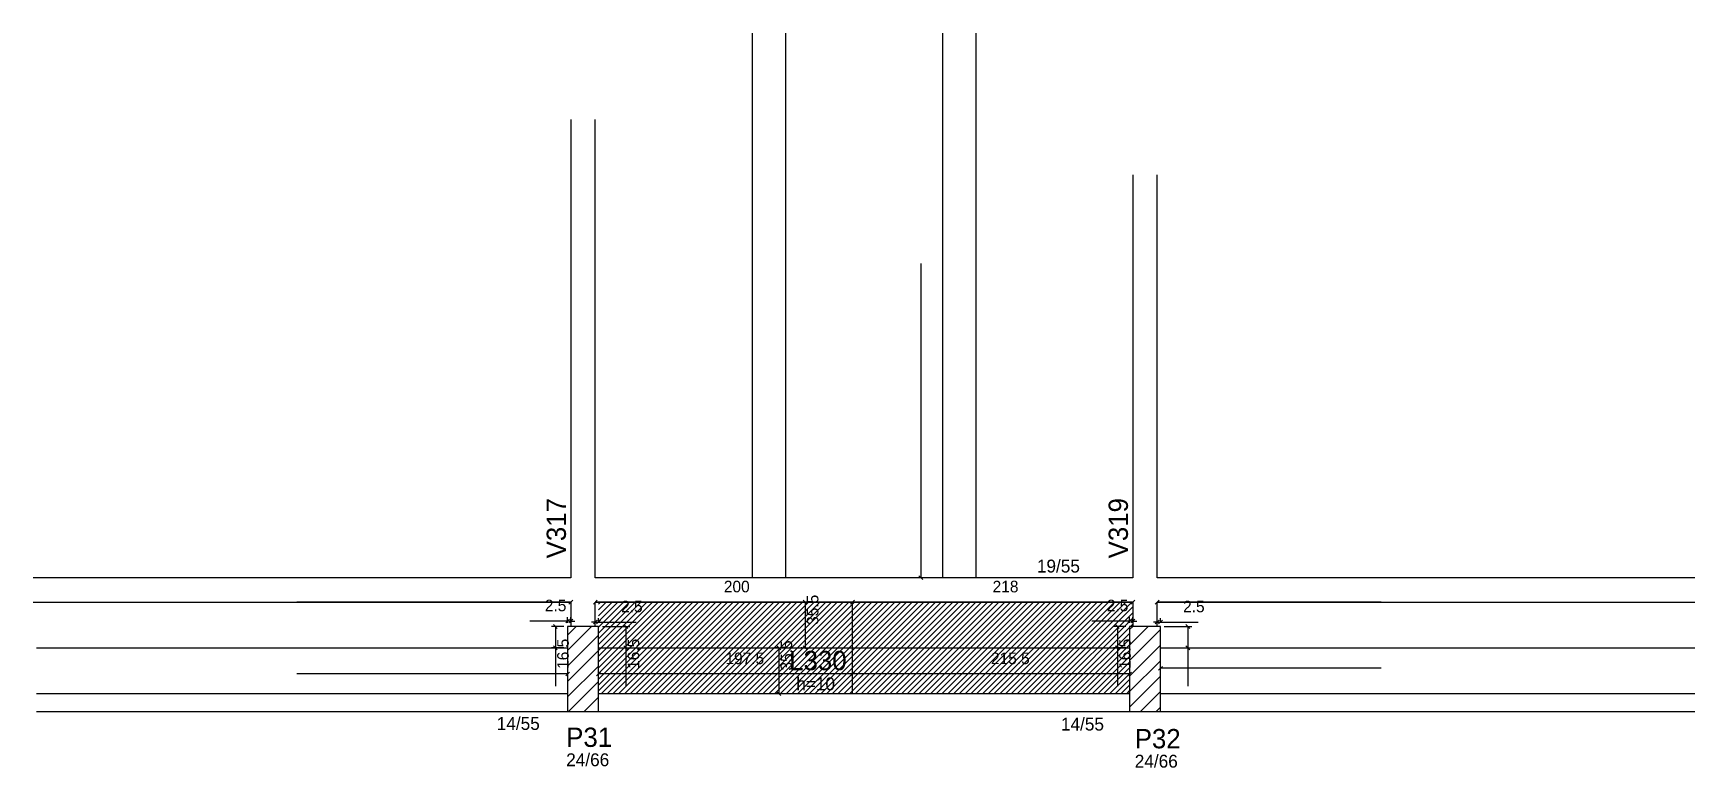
# Model space of a CAD drawing. Header units: metres. Extents: x 4041 to 5333, y 1520 to 2091.
import ezdxf

# ---------------------------------------------------------------- set-up
doc = ezdxf.new("R2010")
doc.units = ezdxf.units.M
for name, color, linetype in [('3', 7, 'Continuous'), ('4', 7, 'Continuous'), ('7', 7, 'Continuous'), ('Painéis', 7, 'Continuous'), ('REAPROVEITAMENTO', 7, 'Continuous')]:
    doc.layers.add(name, color=color, linetype=linetype)

msp = doc.modelspace()

# ---------------------------------------------------------------- hatches: boundary and pattern name
at = {"layer": 'REAPROVEITAMENTO'}
h = msp.add_hatch(dxfattribs=at)
h.set_pattern_fill('ANSI31')
h.paths.add_polyline_path([(4895.9, 1629.9), (4893.4, 1629.9), (4893.6, 1577.9), (4480.6, 1577.9), (4480.6, 1648.9), (4896.1, 1648.9), (4895.9, 1629.9)])

# ---------------------------------------------------------------- linework, layer by layer
at = {"layer": '3', "color": 3, "lineweight": 25}
for p, q in [((4456.6, 1611.2), (4475.3, 1629.9)), ((4456.6, 1623.2), (4463.3, 1629.9)), ((4893.6, 1615.5), (4908, 1629.9)), ((4893.6, 1627.5), (4896, 1629.9)), ((4456.6, 1599.2), (4480.6, 1623.2)), ((4893.6, 1603.5), (4917.6, 1627.5)), ((4893.6, 1591.4), (4917.6, 1615.4)), ((4456.6, 1587.2), (4480.6, 1611.2)), ((4893.6, 1579.4), (4917.6, 1603.4)), ((4456.6, 1575.2), (4480.6, 1599.2)), ((4893.6, 1567.4), (4917.6, 1591.4)), ((4043.6, 1577.9), (4456.6, 1577.9)), ((4457.4, 1563.9), (4480.6, 1587.1)), ((4480.6, 1577.9), (4893.6, 1577.9)), ((4902.1, 1563.9), (4917.6, 1579.4)), ((4917.6, 1577.9), (5333.1, 1577.9)), ((4043.6, 1563.9), (4456.6, 1563.9)), ((4469.4, 1563.9), (4480.6, 1575.1)), ((4480.6, 1563.9), (4893.6, 1563.9)), ((4914.2, 1563.9), (4917.6, 1567.3)), ((4917.6, 1563.9), (5333.1, 1563.9))]:
    msp.add_line(p, q, dxfattribs=at)
for points in [[(4459.1, 2023.9), (4459.1, 1667.9)], [(4478.1, 1667.9), (4478.1, 2023.9)], [(4896.1, 1980.9), (4896.1, 1667.9)], [(4915.1, 1667.9), (4915.1, 1980.9)], [(4459.1, 1667.9), (4041.1, 1667.9)], [(4896.1, 1667.9), (4478.1, 1667.9)], [(5333.1, 1667.9), (4915.1, 1667.9)], [(4041.1, 1648.9), (4459.1, 1648.9)], [(4459.1, 1648.9), (4459.1, 1629.9)], [(4478.1, 1648.9), (4896.1, 1648.9)], [(4478.1, 1629.9), (4478.1, 1648.9)], [(4896.1, 1648.9), (4896.1, 1629.9)], [(4915.1, 1648.9), (5333.1, 1648.9)], [(4915.1, 1629.9), (4915.1, 1648.9)]]:
    msp.add_lwpolyline(points, dxfattribs=at)
at = {"layer": '7', "color": 7, "lineweight": 25}
for points in [[(4456.6, 1563.9), (4480.6, 1563.9), (4480.6, 1629.9), (4456.6, 1629.9), (4456.6, 1563.9)], [(4893.6, 1563.9), (4917.6, 1563.9), (4917.6, 1629.9), (4893.6, 1629.9), (4893.6, 1563.9)]]:
    msp.add_lwpolyline(points, dxfattribs=at)
at = {"layer": 'Painéis', "color": 200, "lineweight": 25}
for p, q in [((4600.1, 2090.9), (4600.1, 1667.9)), ((4626.1, 2090.9), (4626.1, 1667.9)), ((4748.1, 2090.9), (4748.1, 1667.9)), ((4774.1, 2090.9), (4774.1, 1667.9)), ((4678.1, 1577.9), (4678.1, 1648.9)), ((4043.6, 1613.4), (4456.6, 1613.4)), ((4480.6, 1613.4), (4893.6, 1613.4)), ((4917.6, 1613.4), (5333.1, 1613.4))]:
    msp.add_line(p, q, dxfattribs=at)
at = {"layer": 'Painéis', "color": 4, "lineweight": 25}
for p, q in [((4731.3, 1911.9), (4731.3, 1667.9)), ((4459.1, 1648.9), (4246.1, 1648.9)), ((4678.1, 1648.9), (4478.1, 1648.9)), ((4639, 1648.9), (4638.3, 1648.9)), ((4641.3, 1648.9), (4641.3, 1613.4)), ((4896.1, 1648.9), (4678.1, 1648.9)), ((5089.1, 1648.9), (4915.1, 1648.9)), ((4456.6, 1634.2), (4427.2, 1634.2)), ((4453.6, 1629.9), (4444.1, 1629.9)), ((4447.1, 1629.9), (4447.1, 1613.4)), ((4456.6, 1632.9), (4456.6, 1637.2)), ((4459.1, 1634.2), (4456.6, 1634.2)), ((4459.1, 1632.9), (4459.1, 1637.2)), ((4459.1, 1634.2), (4462.1, 1634.2)), ((4478.1, 1633.4), (4475.1, 1633.4)), ((4478.1, 1632.9), (4478.1, 1636.4)), ((4478.1, 1633.4), (4480.6, 1633.4)), ((4480.6, 1632.9), (4480.6, 1636.4)), ((4480.6, 1633.4), (4509.9, 1633.4)), ((4483.6, 1629.9), (4504.9, 1629.9)), ((4501.9, 1629.9), (4501.9, 1613.4)), ((4893.6, 1634.2), (4864.2, 1634.2)), ((4890.6, 1629.9), (4881.1, 1629.9)), ((4884.1, 1629.9), (4884.1, 1613.4)), ((4893.6, 1632.9), (4893.6, 1637.2)), ((4896.1, 1634.2), (4893.6, 1634.2)), ((4896.1, 1632.9), (4896.1, 1637.2)), ((4896.1, 1634.2), (4899.1, 1634.2)), ((4915.1, 1633.4), (4912.1, 1633.4)), ((4915.1, 1632.9), (4915.1, 1636.4)), ((4915.1, 1633.4), (4917.6, 1633.4)), ((4917.6, 1632.9), (4917.6, 1636.4)), ((4917.6, 1633.4), (4946.9, 1633.4)), ((4920.6, 1629.9), (4941.9, 1629.9)), ((4938.9, 1629.9), (4938.9, 1613.4)), ((4453.6, 1613.4), (4444.1, 1613.4)), ((4447.1, 1613.4), (4447.1, 1583.5)), ((4483.6, 1613.4), (4504.9, 1613.4)), ((4501.9, 1613.4), (4501.9, 1583.5)), ((4619.8, 1613.4), (4617.9, 1613.4)), ((4620.9, 1613.4), (4620.9, 1577.9)), ((4639, 1613.4), (4638.3, 1613.4)), ((4890.6, 1613.4), (4881.1, 1613.4)), ((4884.1, 1613.4), (4884.1, 1583.5)), ((4920.6, 1613.4), (4941.9, 1613.4)), ((4938.9, 1613.4), (4938.9, 1583.5)), ((4456.6, 1593.1), (4246.1, 1593.1)), ((4678.1, 1593.1), (4480.6, 1593.1)), ((4893.6, 1593.1), (4678.1, 1593.1)), ((5089.1, 1597.5), (4917.6, 1597.5)), ((4619.8, 1577.9), (4617.9, 1577.9))]:
    msp.add_line(p, q, dxfattribs=at)
at = {"layer": 'Painéis', "color": 0, "lineweight": 25}
for p, q in [((4729.8, 1669.4), (4732.8, 1666.4)), ((4457.6, 1647.4), (4460.6, 1650.4)), ((4479.6, 1650.4), (4476.6, 1647.4)), ((4642.8, 1647.4), (4639.8, 1650.4)), ((4679.6, 1650.4), (4676.6, 1647.4)), ((4676.6, 1647.4), (4679.6, 1650.4)), ((4894.6, 1647.4), (4897.6, 1650.4)), ((4916.6, 1650.4), (4913.6, 1647.4)), ((4448.6, 1628.4), (4445.6, 1631.4)), ((4455.1, 1632.7), (4458.1, 1635.7)), ((4460.6, 1635.7), (4457.6, 1632.7)), ((4476.6, 1631.9), (4479.6, 1634.9)), ((4482.1, 1634.9), (4479.1, 1631.9)), ((4503.4, 1628.4), (4500.4, 1631.4)), ((4885.6, 1628.4), (4882.6, 1631.4)), ((4892.1, 1632.7), (4895.1, 1635.7)), ((4897.6, 1635.7), (4894.6, 1632.7)), ((4913.6, 1631.9), (4916.6, 1634.9)), ((4919.1, 1634.9), (4916.1, 1631.9)), ((4940.4, 1628.4), (4937.4, 1631.4)), ((4445.6, 1614.9), (4448.6, 1611.9)), ((4500.4, 1614.9), (4503.4, 1611.9)), ((4622.4, 1611.9), (4619.4, 1614.9)), ((4639.8, 1614.9), (4642.8, 1611.9)), ((4882.6, 1614.9), (4885.6, 1611.9)), ((4937.4, 1614.9), (4940.4, 1611.9)), ((4455.1, 1591.6), (4458.1, 1594.6)), ((4482.1, 1594.6), (4479.1, 1591.6)), ((4679.6, 1594.6), (4676.6, 1591.6)), ((4676.6, 1591.6), (4679.6, 1594.6)), ((4892.1, 1591.6), (4895.1, 1594.6)), ((4919.1, 1599), (4916.1, 1596)), ((4619.4, 1579.4), (4622.4, 1576.4))]:
    msp.add_line(p, q, dxfattribs=at)

# ---------------------------------------------------------------- texts
at = {"layer": '3', "color": 3, "lineweight": 25}
for s, p in [('19/55', (4821.5, 1671.9)), ('h=10', (4634.4, 1580.4)), ('14/55', (4401.5, 1549.6)), ('14/55', (4840.2, 1549.1)), ('24/66', (4455.5, 1521.4)), ('24/66', (4897.6, 1520.3))]:
    msp.add_text(s, height=10, dxfattribs=at).set_placement(p)
at = {"layer": '4', "color": 4, "lineweight": 25}
for s, p in [('V317', (4455.3, 1682.9)), ('V319', (4892.3, 1682.9))]:
    msp.add_text(s, height=15, rotation=90, dxfattribs=at).set_placement(p)
for s, p in [('L330', (4628.9, 1596)), ('P31', (4455.5, 1536.4)), ('P32', (4897.6, 1535.3))]:
    msp.add_text(s, height=15, dxfattribs=at).set_placement(p)
at = {"layer": 'Painéis', "color": 240, "lineweight": 25}
for s, p in [('200', (4578.1, 1656.5)), ('218', (4787.1, 1656.5)), ('2.5', (4438.9, 1641.8)), ('2.5', (4498.2, 1641)), ('2.5', (4875.9, 1641.8)), ('2.5', (4935.2, 1641)), ('197.5', (4579.3, 1600.7)), ('215.5', (4785.8, 1600.7))]:
    msp.add_text(s, height=9, dxfattribs=at).set_placement(p)
for s, p in [('35.5', (4651.6, 1631.2)), ('16.5', (4457.5, 1597)), ('16.5', (4512.3, 1597)), ('35.5', (4631.2, 1595.7)), ('16.5', (4894.5, 1597))]:
    msp.add_text(s, height=9, rotation=90, dxfattribs=at).set_placement(p)

doc.saveas('drawing.dxf')
